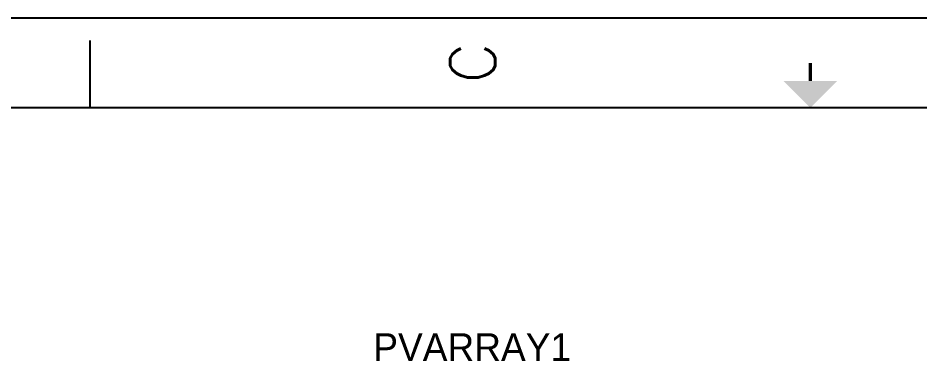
# Model space of a CAD drawing. Header units: inches. Extents: x -2552 to -899, y -1843 to 326.
# Drawn here: x -2180 to -1663, y 129 to 326 of the extents above; entities that cross this region are included whole.
import ezdxf
from ezdxf.enums import TextEntityAlignment as Align

# ---------------------------------------------------------------- set-up
doc = ezdxf.new("R2010")
doc.units = ezdxf.units.IN
doc.header["$MEASUREMENT"] = 0
doc.linetypes.add('HIDDEN2', pattern=[0.1875, 0.125, -0.0625])
for name, color, linetype in [('LOCBOX', 92, 'HIDDEN2'), ('Title Block', 7, 'Continuous'), ('Viewport', 7, 'Continuous')]:
    doc.layers.add(name, color=color, linetype=linetype)
doc.styles.add('Roman', font='romans')

# ---------------------------------------------------------------- blocks, each defined once
blk = doc.blocks.new('ANSI_border_C')
at = {"layer": 'Title Block'}
for p, q in [((21, 0), (21, 16)), ((20.5, 0.75), (20.5, 15.25)), ((20.5, 12), (20.875, 12))]:
    blk.add_line(p, q, dxfattribs=at)
at = {"layer": 'Title Block', "const_width": 0.02}
blk.add_lwpolyline([(20.75, 8), (20.65, 8)], dxfattribs=at)
at = {"layer": 'Title Block'}
blk.add_solid([(20.65, 7.85), (20.65, 8.15), (20.5, 8)], dxfattribs=at)
at = {"layer": 'Title Block', "style": 'Roman'}
blk.add_text('C', height=0.25, dxfattribs=at).set_placement((20.75, 9.875), align=Align.MIDDLE_CENTER)
blk = doc.blocks.new('JIC_border_C')
at = {"xscale": 103.2802193724711, "yscale": 103.2802193724711, "zscale": 103.2802193724711, "rotation": 90}
blk.add_blockref('ANSI_border_C', (-899.31, -1842.8), dxfattribs=at)

msp = doc.modelspace()

# ---------------------------------------------------------------- block references
at = {"layer": 'Viewport'}
msp.add_blockref('JIC_border_C', (0, 0), dxfattribs=at)

# ---------------------------------------------------------------- texts
at = {"layer": 'LOCBOX', "color": 5, "lineweight": 30}
msp.add_text('PVARRAY1', height=15.900883, dxfattribs=at).set_placement((-1919.52582, 124.35461), align=Align.BOTTOM_CENTER)

doc.saveas('drawing.dxf')
